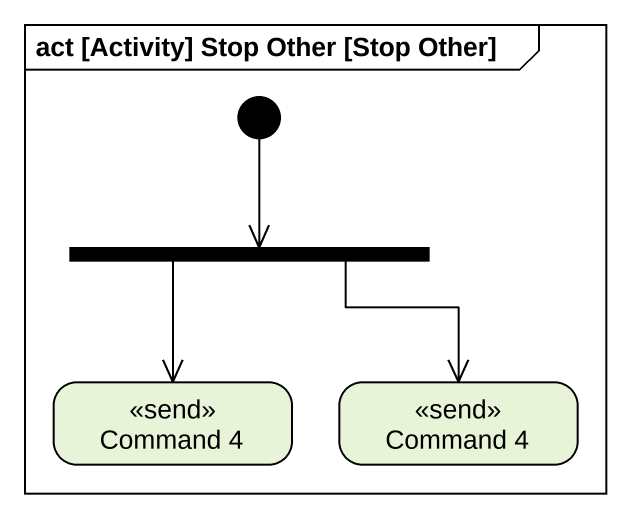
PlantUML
@startuml
mainframe act [Activity] Stop Other [Stop Other]
hide empty description
state fork1 <<fork>>
state "Command 4" as Command_4 <<send>>
state "Command 4" as Command_4_2 <<send>>
[*] --> fork1
fork1 --> Command_4
fork1 --> Command_4_2
@enduml
